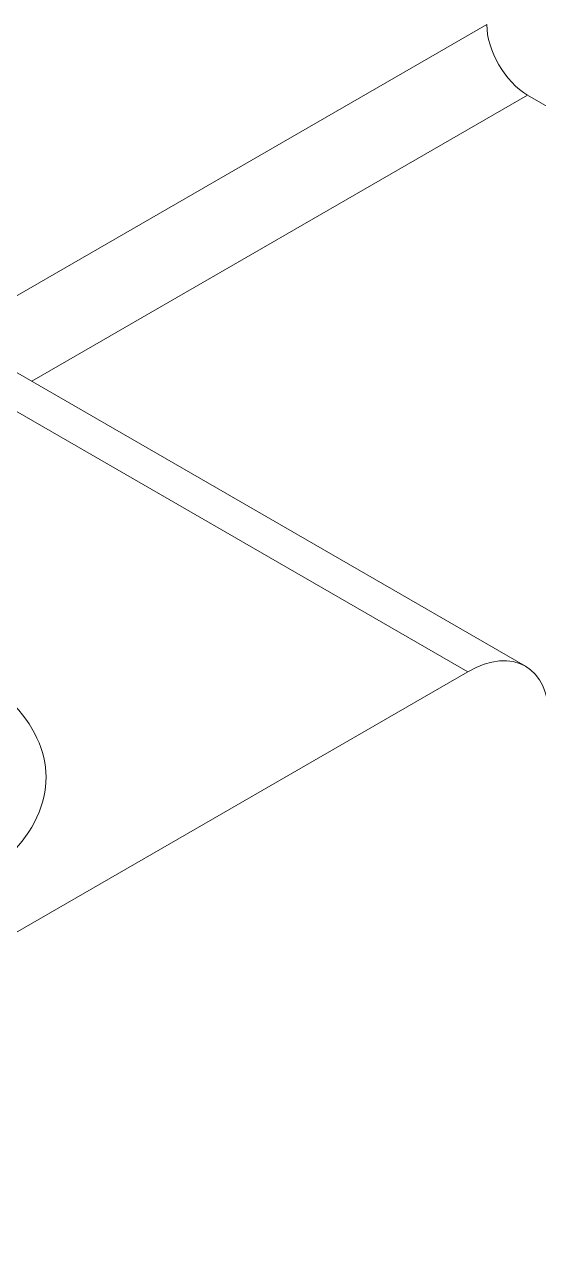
# Model space of a CAD drawing. Header units: millimetres. Extents: x 409 to 1151, y 1574 to 2099.
# Drawn here: x 1009.3 to 1018.74, y 1778.3 to 1800.82 of the extents above; entities that cross this region are included whole.
import ezdxf

# ---------------------------------------------------------------- set-up
doc = ezdxf.new("R2010")
doc.units = ezdxf.units.MM
doc.layers.add('core', color=7, linetype='Continuous', lineweight=20)

msp = doc.modelspace()

# ---------------------------------------------------------------- linework, layer by layer
at = {"layer": 'core', "linetype": 'Continuous'}
for p, q in [((1007.937, 1795.134), (1017.791, 1800.823)), ((1018.54, 1799.526), (1009.435, 1794.269)), ((1033.653, 1790.8), (1018.54, 1799.526)), ((1018.499, 1789.035), (1001.638, 1798.77)), ((1000.578, 1798.665), (1017.439, 1788.93)), ((992.468, 1774.513), (1017.439, 1788.93))]:
    msp.add_line(p, q, dxfattribs=at)
for centre, major_axis, start_param, end_param in [((1018.54, 1800.391), (-0.53, 0.918), 0.785398, 2.356194), ((1017.439, 1787.2), (1.059, 1.835), 5.497787, 7.068583), ((1004.824, 1786.987), (-4.871, 0), 0.785398, 3.926991)]:
    msp.add_ellipse(centre, major_axis=major_axis, ratio=0.57735, start_param=start_param, end_param=end_param, dxfattribs=at)

doc.saveas('drawing.dxf')
